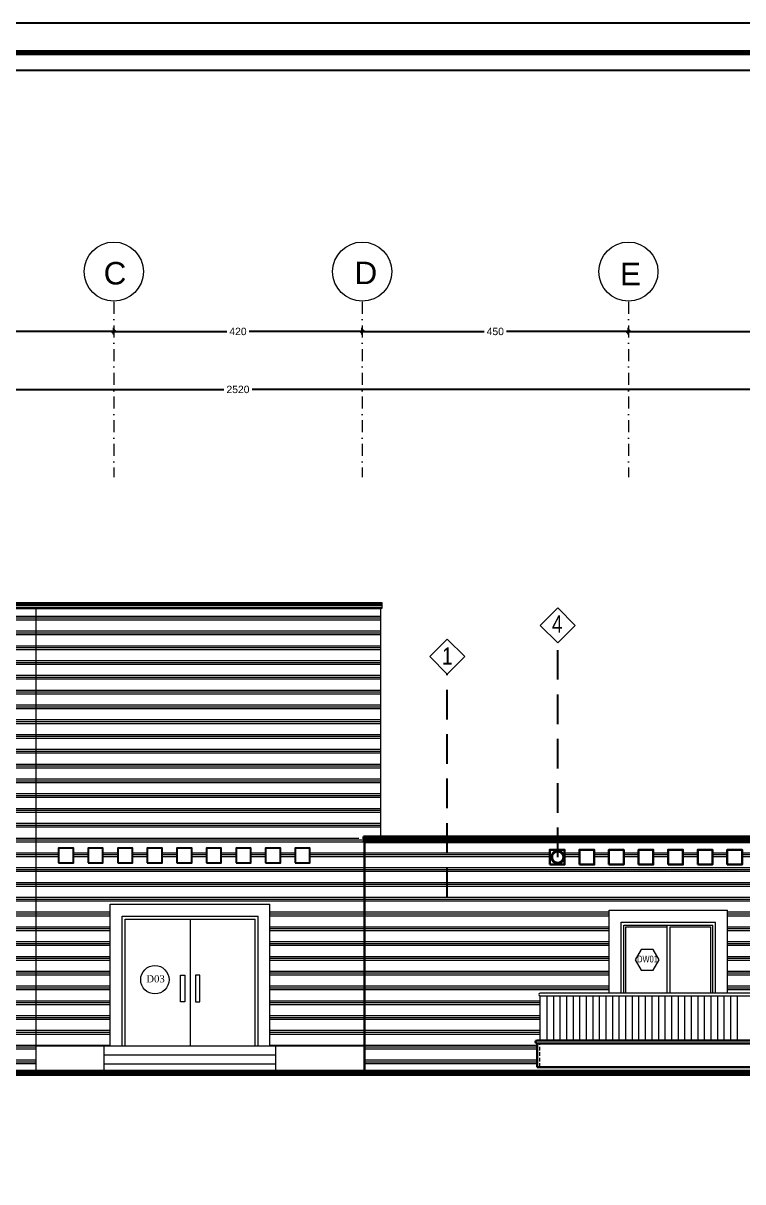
# Model space of a CAD drawing. Header units: inches. Extents: x -580639 to 179052, y 0 to 152898.
# Drawn here: x -116523 to -104356, y 132207 to 151788 of the extents above; entities that cross this region are included whole.
import ezdxf
from ezdxf.enums import TextEntityAlignment as Align

# ---------------------------------------------------------------- set-up
doc = ezdxf.new("R2010")
doc.units = ezdxf.units.IN
doc.header["$LTSCALE"] = 500
doc.header["$MEASUREMENT"] = 0
for name, pattern in [('ACAD_ISO04W100', [30, 24, -3, 0, -3]), ('DASHDOTX2', [2, 1, -0.5, 0, -0.5]), ('DASHEDX2', [1.5, 1, -0.5]), ('HIDDEN2', [0.1875, 0.125, -0.0625])]:
    doc.linetypes.add(name, pattern=pattern)
for name, color, linetype, lineweight in [('0.09', 143, 'Continuous', 9), ('0.13', 81, 'Continuous', 13), ('0.18', 80, 'Continuous', 18), ('0.3', 10, 'Continuous', 30), ('1ATEXT', 3, 'Continuous', 20), ('A-0.15', 50, 'Continuous', 15), ('A-0.2', 61, 'Continuous', 20), ('A-0.25', 42, 'Continuous', 25), ('A-flor-sthn', 251, 'HIDDEN2', 9), ('A-wall', 52, 'Continuous', 35), ('DIM', 8, 'Continuous', 18), ('ground floor', 8, 'Continuous', 20), ('H-text atribute', 130, 'Continuous', 20), ('Room reference', 50, 'Continuous', 13)]:
    doc.layers.add(name, color=color, linetype=linetype, lineweight=lineweight)
doc.styles.add('1- 100', font='times.ttf', dxfattribs={"width": 0.9, "height": 0.25})
doc.styles.add('100', font='arial.ttf', dxfattribs={"height": 200})
doc.styles.add('50', font='arial.ttf', dxfattribs={"height": 125})
doc.styles.add('ROMANS 2', font='times.ttf')
doc.styles.get("Standard").update_dxf_attribs({"font": 'arial.ttf'})
doc.dimstyles.new('1-100', dxfattribs={"dimtxt": 0.3, "dimasz": 0.055, "dimexe": 0.15, "dimexo": 0.1, "dimgap": 0.065, "dimtad": 1, "dimdec": 0, "dimlfac": 100, "dimdsep": 46, "dimtxsty": '1- 100', "dimblk": 'DOT', "dimcen": 0.09, "dimclrd": 1, "dimclre": 1, "dimadec": 0, "dimazin": 2, "dimtfac": 1, "dimtdec": 0, "dimtofl": 0, "dimtmove": 2, "dimatfit": 3, "dimldrblk": 'DOT', "dimfxl": 0.15, "dimfxlon": 1, "dimtolj": 1, "dimtzin": 0, "dimarcsym": 0})
doc.dimstyles.new('DIM', dxfattribs={"dimscale": 50, "dimtxt": 125, "dimasz": 1, "dimexe": 1.2, "dimexo": 1, "dimgap": 1, "dimtad": 0, "dimtoh": 1, "dimdec": 0, "dimlfac": 0.1, "dimrnd": 1, "dimdsep": 46, "dimtxsty": '50', "dimblk": 'OBLIQUE', "dimcen": 0.09, "dimclrt": 8, "dimadec": 0, "dimazin": 0, "dimtfac": 1, "dimtdec": 0, "dimtix": 1, "dimtofl": 0, "dimtmove": 2, "dimatfit": 2, "dimfxl": 1, "dimfxlon": 1, "dimtzin": 0, "dimarcsym": 0})

# ---------------------------------------------------------------- blocks, each defined once
blk = doc.blocks.new('_Dot')
at = {"color": 0, "linetype": 'ByBlock', "lineweight": -2}
blk.add_line((-0.5, 0), (-1, 0), dxfattribs=at)
at = {"color": 0, "linetype": 'ByBlock', "const_width": 0.5}
blk.add_lwpolyline([(-0.25, 0, 1), (0.25, 0, 1)], format="xyb", close=True, dxfattribs=at)
blk = doc.blocks.new('WIND')
at = {"layer": 'Room reference', "ltscale": 1000}
blk.add_lwpolyline([(0.403, -0.002), (0.297, 0.181), (0.086, 0.181), (-0.02, -0.002), (0.086, -0.185), (0.297, -0.185)], close=True, dxfattribs=at)
blk.add_attdef('001', text='', height=0.12, dxfattribs=at).set_placement((0.198, 0.011), align=Align.MIDDLE_CENTER)
blk = doc.blocks.new('DOOR SYME')
at = {"layer": 'Room reference'}
blk.add_circle((0, 0), 240, dxfattribs=at)
at = {"layer": 'Room reference', "style": 'ROMANS 2'}
blk.add_attdef('D01', (-145, -44), '', height=120, rotation=360, dxfattribs=at)
blk = doc.blocks.new('_Oblique')
at = {"color": 0, "linetype": 'ByBlock', "lineweight": -2}
blk.add_line((-0.5, -0.5), (0.5, 0.5), dxfattribs=at)
blk = doc.blocks.new('*D1609')
at = {"layer": 'Defpoints', "color": 0, "transparency": 16777216}
for p in [(-120991, 146578), (-114991, 146578), (-114991, 146226)]:
    blk.add_point(p, dxfattribs=at)
at = {"layer": 'ground floor', "color": 0, "lineweight": -2, "transparency": 16777216}
for p, q in [((-120991, 146578), (-120991, 146638)), ((-120991, 146578), (-118179, 146578)), ((-114991, 146578), (-117803, 146578)), ((-114991, 146528), (-114991, 146638))]:
    blk.add_line(p, q, dxfattribs=at)
at = {"layer": 'ground floor', "color": 0, "lineweight": -2, "transparency": 16777216, "xscale": 50, "yscale": 50, "zscale": 50, "rotation": 180}
blk.add_blockref('_Oblique', (-120991, 146578), dxfattribs=at)
at = {"layer": 'ground floor', "color": 0, "lineweight": -2, "transparency": 16777216, "xscale": 50, "yscale": 50, "zscale": 50}
blk.add_blockref('_Oblique', (-114991, 146578), dxfattribs=at)
at = {"layer": 'ground floor', "color": 8, "transparency": 16777216, "insert": (-117991, 146578), "char_height": 125, "attachment_point": 5, "style": '50'}
blk.add_mtext('600', dxfattribs=at)
blk = doc.blocks.new('*D1610')
at = {"layer": 'Defpoints', "color": 0, "transparency": 16777216}
for p in [(-114991, 146578), (-110791, 146578), (-110791, 146250)]:
    blk.add_point(p, dxfattribs=at)
at = {"layer": 'ground floor', "color": 0, "lineweight": -2, "transparency": 16777216}
for p, q in [((-114991, 146578), (-114991, 146638)), ((-114991, 146578), (-113081, 146578)), ((-110791, 146578), (-112701, 146578)), ((-110791, 146528), (-110791, 146638))]:
    blk.add_line(p, q, dxfattribs=at)
at = {"layer": 'ground floor', "color": 0, "lineweight": -2, "transparency": 16777216, "xscale": 50, "yscale": 50, "zscale": 50, "rotation": 180}
blk.add_blockref('_Oblique', (-114991, 146578), dxfattribs=at)
at = {"layer": 'ground floor', "color": 0, "lineweight": -2, "transparency": 16777216, "xscale": 50, "yscale": 50, "zscale": 50}
blk.add_blockref('_Oblique', (-110791, 146578), dxfattribs=at)
at = {"layer": 'ground floor', "color": 8, "transparency": 16777216, "insert": (-112891, 146578), "char_height": 125, "attachment_point": 5, "style": '50'}
blk.add_mtext('420', dxfattribs=at)
blk = doc.blocks.new('*D1611')
at = {"layer": 'Defpoints', "color": 0, "transparency": 16777216}
for p in [(-110791, 146578), (-106291, 146578), (-106291, 146269)]:
    blk.add_point(p, dxfattribs=at)
at = {"layer": 'ground floor', "color": 0, "lineweight": -2, "transparency": 16777216}
for p, q in [((-110791, 146578), (-110791, 146638)), ((-110791, 146578), (-108731, 146578)), ((-106291, 146578), (-108351, 146578)), ((-106291, 146528), (-106291, 146638))]:
    blk.add_line(p, q, dxfattribs=at)
at = {"layer": 'ground floor', "color": 0, "lineweight": -2, "transparency": 16777216, "xscale": 50, "yscale": 50, "zscale": 50, "rotation": 180}
blk.add_blockref('_Oblique', (-110791, 146578), dxfattribs=at)
at = {"layer": 'ground floor', "color": 0, "lineweight": -2, "transparency": 16777216, "xscale": 50, "yscale": 50, "zscale": 50}
blk.add_blockref('_Oblique', (-106291, 146578), dxfattribs=at)
at = {"layer": 'ground floor', "color": 8, "transparency": 16777216, "insert": (-108541, 146578), "char_height": 125, "attachment_point": 5, "style": '50'}
blk.add_mtext('450', dxfattribs=at)
blk = doc.blocks.new('*D1612')
at = {"layer": 'Defpoints', "color": 0, "transparency": 16777216}
for p in [(-106291, 146578), (-100291, 146578), (-100291, 146292)]:
    blk.add_point(p, dxfattribs=at)
at = {"layer": 'ground floor', "color": 0, "lineweight": -2, "transparency": 16777216}
for p, q in [((-106291, 146578), (-106291, 146638)), ((-106291, 146578), (-103479, 146578)), ((-100291, 146578), (-103103, 146578)), ((-100291, 146528), (-100291, 146638))]:
    blk.add_line(p, q, dxfattribs=at)
at = {"layer": 'ground floor', "color": 0, "lineweight": -2, "transparency": 16777216, "xscale": 50, "yscale": 50, "zscale": 50, "rotation": 180}
blk.add_blockref('_Oblique', (-106291, 146578), dxfattribs=at)
at = {"layer": 'ground floor', "color": 0, "lineweight": -2, "transparency": 16777216, "xscale": 50, "yscale": 50, "zscale": 50}
blk.add_blockref('_Oblique', (-100291, 146578), dxfattribs=at)
at = {"layer": 'ground floor', "color": 8, "transparency": 16777216, "insert": (-103291, 146578), "char_height": 125, "attachment_point": 5, "style": '50'}
blk.add_mtext('600', dxfattribs=at)
blk = doc.blocks.new('*D1613')
at = {"layer": 'Defpoints', "color": 0, "transparency": 16777216}
for p in [(-125491, 145592), (-100291, 145598), (-100291, 145598)]:
    blk.add_point(p, dxfattribs=at)
at = {"layer": 'ground floor', "color": 0, "lineweight": -2, "transparency": 16777216}
for p, q in [((-125491, 145598), (-125491, 145658)), ((-125491, 145598), (-113128, 145598)), ((-100291, 145598), (-112653, 145598)), ((-100291, 145598), (-100291, 145658))]:
    blk.add_line(p, q, dxfattribs=at)
at = {"layer": 'ground floor', "color": 0, "lineweight": -2, "transparency": 16777216, "xscale": 50, "yscale": 50, "zscale": 50, "rotation": 180}
blk.add_blockref('_Oblique', (-125491, 145598), dxfattribs=at)
at = {"layer": 'ground floor', "color": 0, "lineweight": -2, "transparency": 16777216, "xscale": 50, "yscale": 50, "zscale": 50}
blk.add_blockref('_Oblique', (-100291, 145598), dxfattribs=at)
at = {"layer": 'ground floor', "color": 8, "transparency": 16777216, "insert": (-112891, 145598), "char_height": 125, "attachment_point": 5, "style": '50'}
blk.add_mtext('2520', dxfattribs=at)

msp = doc.modelspace()

# ---------------------------------------------------------------- hatches: boundary and pattern name
at = {"layer": 'DIM', "transparency": 33554503}
h = msp.add_hatch(dxfattribs=at)
h.set_pattern_fill('PLAST', color=256, scale=1000)
h.set_pattern_definition([(0, (-59291.8, 119955.18), (0, 250), []), (0, (-59291.8, 119986.43), (0, 250), []), (0, (-59291.8, 120017.68), (0, 250), [])])
h.paths.add_polyline_path([(-57112.94, 124359.117), (-70449.952, 124359.117), (-70449.952, 116735.15), (-57112.94, 116735.15)])
h.paths.add_polyline_path([(-60701.9, 118838.747), (-67673.637, 118838.747), (-67673.637, 122240.936), (-60701.9, 122240.936)], flags=16)
h.paths.add_polyline_path([(-51894.46, 120635.15), (-57112.94, 120635.15), (-57112.94, 116735.15), (-51894.46, 116735.15)])
h.paths.add_polyline_path([(-65899.08, 137627.645), (-76449.08, 137627.645), (-76449.08, 133727.645), (-65899.08, 133727.645)])
h.paths.add_polyline_path([(-70036.43, 136744.81), (-67636.43, 136744.81), (-67636.43, 134944.81), (-70036.43, 134944.81)], flags=16)
h.paths.add_polyline_path([(-69836.43, 136544.81), (-67836.43, 136544.81), (-67836.43, 135144.81), (-69836.43, 135144.81)], flags=0)
h.paths.add_polyline_path([(-69786.43, 136494.81), (-67886.43, 136494.81), (-67886.43, 135194.81), (-69786.43, 135194.81)], flags=0)
h.paths.add_polyline_path([(-69756.43, 136464.81), (-68861.43, 136464.81), (-68861.43, 135224.81), (-69756.43, 135224.81)], flags=0)
h.paths.add_polyline_path([(-68811.43, 136464.81), (-67916.43, 136464.81), (-67916.43, 135224.81), (-68811.43, 135224.81)], flags=0)
h.paths.add_polyline_path([(-51299.16, 141577.645), (-66171.092, 141577.645), (-66171.092, 137725.599), (-65879.08, 137725.599), (-65879.08, 137627.645), (-65899.08, 133727.645), (-65099.08, 133727.645), (-51299.16, 133727.645)])
h.paths.add_polyline_path([(-65278.274, 136572.84), (-65278.274, 139366.148), (-63678.274, 139366.148), (-63678.274, 136572.84)], flags=16)
h.paths.add_polyline_path([(-63878.274, 136772.84), (-65078.274, 136772.84), (-65078.274, 139166.148), (-63878.274, 139166.148)], flags=0)
h.paths.add_polyline_path([(-63928.274, 136822.84), (-65028.274, 136822.84), (-65028.274, 139116.148), (-63928.274, 139116.148)], flags=0)
h.paths.add_polyline_path([(-60974.557, 136304.282), (-59174.557, 136304.282), (-59174.557, 134504.282), (-60974.557, 134504.282)], flags=16)
h.paths.add_polyline_path([(-60774.557, 136104.282), (-60149.557, 136104.282), (-60149.557, 134704.282), (-60774.557, 134704.282)], flags=0)
h.paths.add_polyline_path([(-64371.863, 137789.539), (-64583.063, 137789.539), (-64688.663, 137972.443), (-64583.063, 138155.348), (-64371.863, 138155.348), (-64266.263, 137972.443)], flags=0)
h.paths.add_polyline_path([(-60643.436, 135429.591), (-60537.836, 135612.495), (-60326.636, 135612.495), (-60221.036, 135429.591), (-60326.636, 135246.686), (-60537.836, 135246.686)], flags=0)
h.paths.add_polyline_path([(-59999.557, 136104.282), (-59374.557, 136104.282), (-59374.557, 134704.282), (-59999.557, 134704.282)], flags=0)
h.paths.add_polyline_path([(-59999.557, 136054.282), (-59424.557, 136054.282), (-59424.557, 134754.282), (-59999.557, 134754.282)], flags=0)
h.paths.add_polyline_path([(-60974.557, 137904.282), (-60974.557, 139704.282), (-59174.557, 139704.282), (-59174.557, 137904.282)], flags=16)
h.paths.add_polyline_path([(-60774.557, 138104.282), (-60774.557, 139504.282), (-60149.557, 139504.282), (-60149.557, 138104.282)], flags=0)
h.paths.add_polyline_path([(-59999.557, 138104.282), (-59999.557, 139504.282), (-59374.557, 139504.282), (-59374.557, 138104.282)], flags=0)
h.paths.add_polyline_path([(-59999.557, 139454.282), (-59424.557, 139454.282), (-59424.557, 138154.282), (-59999.557, 138154.282)], flags=0)
h.paths.add_polyline_path([(-60537.836, 138646.686), (-60643.436, 138829.591), (-60537.836, 139012.495), (-60326.636, 139012.495), (-60221.036, 138829.591), (-60326.636, 138646.686)], flags=0)
h.paths.add_polyline_path([(-59695.65, 139272.067, -1), (-59695.65, 139319.32, -1)], flags=0)
h.paths.add_polyline_path([(-59506.873, 140569.606, -1), (-59506.873, 140616.859, -1)], flags=16)
h.paths.add_polyline_path([(-55739.36, 134835.748), (-55711.137, 134835.748), (-55711.137, 135585.748), (-55740.488, 135585.748, -1), (-55740.488, 135635.748), (-55066.804, 135635.748), (-55066.804, 137035.748), (-53066.874, 137035.748), (-53066.874, 135635.748), (-52495.875, 135635.748, -0.414213562), (-52470.875, 135610.748), (-52470.203, 134835.748), (-52445.875, 134835.748, -1), (-52445.875, 134785.748), (-52445.875, 134385.748), (-55739.36, 134385.748), (-55739.36, 134785.748, -1)], flags=16)
h.paths.add_polyline_path([(-55738.631, 137835.748), (-55738.631, 138235.748, -1), (-55738.631, 138285.748), (-55710.409, 138285.748), (-55710.409, 139035.748), (-55739.759, 139035.748, -1), (-55739.759, 139085.748), (-55066.226, 139085.748), (-55066.226, 140235.748), (-53066.146, 140235.748), (-53066.146, 139085.748), (-52495.147, 139085.748, -0.414213562), (-52470.147, 139060.748), (-52469.475, 138285.748), (-52445.147, 138285.748, -1), (-52445.147, 138235.748), (-52445.147, 137835.748)], flags=16)
h.paths.add_polyline_path([(-55487.033, 138638.912, -1), (-55487.033, 138686.165, -1)], flags=0)
h.paths.add_polyline_path([(-115325.76, 119564.151), (-120677.28, 119564.151), (-120677.28, 119436.072), (-120427.28, 119436.072), (-120427.28, 119186.072), (-120677.28, 119186.072), (-120677.28, 119436.072), (-120677.28, 119564.151), (-123310.84, 119564.151), (-125845.76, 119564.151), (-125845.76, 115664.151), (-115325.76, 115664.151)])
h.paths.add_polyline_path([(-118010.344, 118402.918), (-116210.344, 118402.918), (-116210.344, 116602.918), (-118010.344, 116602.918)], flags=16)
h.paths.add_polyline_path([(-119927.28, 119186.072), (-120177.28, 119186.072), (-120177.28, 119436.072), (-119927.28, 119436.072)], flags=16)
h.paths.add_polyline_path([(-119677.28, 119186.072), (-119677.28, 119436.072), (-119427.28, 119436.072), (-119427.28, 119186.072)], flags=16)
h.paths.add_polyline_path([(-119177.28, 119186.072), (-119177.28, 119436.072), (-118927.28, 119436.072), (-118927.28, 119186.072)], flags=16)
h.paths.add_polyline_path([(-117810.344, 118202.918), (-117185.344, 118202.918), (-117185.344, 116802.918), (-117810.344, 116802.918)], flags=0)
h.paths.add_polyline_path([(-117457.844, 118170.172, -1), (-117457.844, 118122.918, -1)], flags=0)
h.paths.add_polyline_path([(-120927.28, 119186.072), (-121177.28, 119186.072), (-121177.28, 119436.072), (-120927.28, 119436.072)], flags=16)
h.paths.add_polyline_path([(-117679.224, 117528.228), (-117573.624, 117711.132), (-117362.424, 117711.132), (-117256.824, 117528.228), (-117362.424, 117345.323), (-117573.624, 117345.323)], flags=0)
h.paths.add_polyline_path([(-122049.293, 116602.918), (-123849.293, 116602.918), (-123849.293, 118402.918), (-122049.293, 118402.918)], flags=16)
h.paths.add_polyline_path([(-118677.28, 119186.072), (-118677.28, 119436.072), (-118427.28, 119436.072), (-118427.28, 119186.072)], flags=16)
h.paths.add_polyline_path([(-118560.584, 119287.317, -1), (-118560.584, 119334.57, -1)], flags=0)
h.paths.add_polyline_path([(-122249.293, 116802.918), (-122874.293, 116802.918), (-122874.293, 118202.918), (-122249.293, 118202.918)], flags=0)
h.paths.add_polyline_path([(-121427.28, 119186.072), (-121677.28, 119186.072), (-121677.28, 119436.072), (-121427.28, 119436.072)], flags=16)
h.paths.add_polyline_path([(-122299.293, 116852.918), (-122874.293, 116852.918), (-122874.293, 118152.918), (-122299.293, 118152.918)], flags=0)
h.paths.add_polyline_path([(-122329.293, 116882.918), (-122874.293, 116882.918), (-122874.293, 118122.918), (-122329.293, 118122.918)], flags=0)
h.paths.add_polyline_path([(-121927.28, 119186.072), (-122177.28, 119186.072), (-122177.28, 119436.072), (-121927.28, 119436.072)], flags=16)
h.paths.add_polyline_path([(-117035.344, 118202.918), (-116410.344, 118202.918), (-116410.344, 116802.918), (-117035.344, 116802.918)], flags=0)
h.paths.add_polyline_path([(-117035.344, 118152.918), (-116460.344, 118152.918), (-116460.344, 116852.918), (-117035.344, 116852.918)], flags=0)
h.paths.add_polyline_path([(-117035.344, 118122.918), (-116490.344, 118122.918), (-116490.344, 116882.918), (-117035.344, 116882.918)], flags=0)
h.paths.add_polyline_path([(-123024.293, 116802.918), (-123649.293, 116802.918), (-123649.293, 118202.918), (-123024.293, 118202.918)], flags=0)
h.paths.add_polyline_path([(-122427.28, 119186.072), (-122677.28, 119186.072), (-122677.28, 119436.072), (-122427.28, 119436.072)], flags=16)
h.paths.add_polyline_path([(-123095.773, 117528.228), (-123201.373, 117345.323), (-123412.573, 117345.323), (-123518.173, 117528.228), (-123412.573, 117711.132), (-123201.373, 117711.132)], flags=0)
h.paths.add_polyline_path([(-122927.28, 119186.072), (-123177.28, 119186.072), (-123177.28, 119436.072), (-122927.28, 119436.072)], flags=16)
h.paths.add_polyline_path([(-116302.561, 141897.595), (-125350.699, 141897.595), (-125350.699, 134047.595), (-116302.561, 134047.595)])
h.paths.add_polyline_path([(-122414.544, 138385.932), (-124214.544, 138385.932), (-124214.544, 140185.932), (-122414.544, 140185.932)], flags=16)
h.paths.add_polyline_path([(-122614.544, 138585.932), (-123239.544, 138585.932), (-123239.544, 139985.932), (-122614.544, 139985.932)], flags=0)
h.paths.add_polyline_path([(-123089.837, 139909.922), (-122694.544, 139905.932), (-123089.837, 139909.922, -1), (-123089.837, 139957.175, -1)], flags=0)
h.paths.add_polyline_path([(-122745.664, 139311.241), (-122851.264, 139128.337), (-123062.464, 139128.337), (-123168.064, 139311.241), (-123062.464, 139494.146), (-122851.264, 139494.146)], flags=0)
h.paths.add_polyline_path([(-119675.769, 140197.595), (-117875.78, 140197.595), (-117875.78, 138397.595), (-119675.769, 138397.595)], flags=16)
h.paths.add_polyline_path([(-123389.544, 138585.932), (-124014.544, 138585.932), (-124014.544, 139985.932), (-123389.544, 139985.932)], flags=0)
h.paths.add_polyline_path([(-123389.544, 138635.932), (-123964.544, 138635.932), (-123964.544, 139935.932), (-123389.544, 139935.932)], flags=0)
h.paths.add_polyline_path([(-123389.544, 138665.932), (-123934.544, 138665.932), (-123934.544, 139905.932), (-123389.544, 139905.932)], flags=0)
h.paths.add_polyline_path([(-119475.769, 139997.595), (-118850.774, 139997.595), (-118850.774, 138597.595), (-119475.769, 138597.595)], flags=0)
h.paths.add_polyline_path([(-119342.317, 139295.472), (-119236.717, 139478.377), (-119025.517, 139478.377), (-118919.917, 139295.472), (-119025.517, 139112.568), (-119236.717, 139112.568)], flags=0)
h.paths.add_polyline_path([(-122414.544, 135050.169), (-124214.544, 135050.169), (-124214.544, 136850.169), (-122414.544, 136850.169)], flags=16)
h.paths.add_polyline_path([(-118700.774, 139997.595), (-118075.78, 139997.595), (-118075.78, 138597.595), (-118700.774, 138597.595)], flags=0)
h.paths.add_polyline_path([(-122614.544, 136650.169), (-122614.544, 135250.169), (-123239.544, 135250.169), (-123239.544, 136650.169)], flags=0)
h.paths.add_polyline_path([(-119675.769, 136797.595), (-117875.78, 136797.595), (-117875.78, 134997.595), (-119675.769, 134997.595)], flags=16)
h.paths.add_polyline_path([(-123389.544, 136650.169), (-123389.544, 135250.169), (-124014.544, 135250.169), (-124014.544, 136650.169)], flags=0)
h.paths.add_polyline_path([(-123389.544, 135300.169), (-123964.544, 135300.169), (-123964.544, 136600.169), (-123389.544, 136600.169)], flags=0)
h.paths.add_polyline_path([(-123389.544, 135330.169), (-123934.544, 135330.169), (-123934.544, 136570.169), (-123389.544, 136570.169)], flags=0)
h.paths.add_polyline_path([(-119475.769, 136597.595), (-118850.774, 136597.595), (-118850.774, 135197.595), (-119475.769, 135197.595)], flags=0)
h.paths.add_polyline_path([(-122851.264, 136158.383), (-122745.664, 135975.479), (-122851.264, 135792.574), (-123062.464, 135792.574), (-123168.064, 135975.479), (-123062.464, 136158.383)], flags=0)
h.paths.add_polyline_path([(-123634.635, 136465.208, -1), (-123634.635, 136417.954, -1)], flags=0)
h.paths.add_polyline_path([(-118700.774, 136597.595), (-118075.78, 136597.595), (-118075.78, 135197.595), (-118700.774, 135197.595)], flags=0)
h.paths.add_polyline_path([(-119236.717, 136078.377), (-119025.517, 136078.377), (-118919.917, 135895.472), (-119025.517, 135712.568), (-119236.717, 135712.568), (-119342.317, 135895.472)], flags=0)
h.paths.add_polyline_path([(-117142.986, 140936.809, -1), (-117142.986, 140889.556, -1)], flags=16)
h.paths.add_polyline_path([(-110478.768, 141897.595), (-116302.561, 141897.595), (-116302.561, 134497.595), (-115050.78, 134497.595), (-115050.78, 136897.595), (-112350.78, 136897.595), (-112350.78, 134497.595), (-110750.78, 134497.595), (-110750.78, 137947.595), (-110770.78, 137947.595), (-110770.78, 137967.595), (-110790.78, 137967.595, 0.4307696), (-110850.315, 138004.578), (-110850.315, 138025.549), (-110870.315, 138025.549), (-110870.315, 138045.549), (-110750.78, 138045.549), (-110478.768, 138045.549)])
h.paths.add_polyline_path([(-114173.755, 137847.595), (-114173.755, 137597.595), (-114423.755, 137597.595), (-114423.755, 137847.595)], flags=16)
h.paths.add_polyline_path([(-113923.755, 137847.595), (-113673.755, 137847.595), (-113673.755, 137597.595), (-113923.755, 137597.595)], flags=16)
h.paths.add_polyline_path([(-114673.755, 137847.595), (-114673.755, 137597.595), (-114923.755, 137597.595), (-114923.755, 137847.595)], flags=16)
h.paths.add_polyline_path([(-113423.755, 137847.595), (-113173.755, 137847.595), (-113173.755, 137597.595), (-113423.755, 137597.595)], flags=16)
h.paths.add_polyline_path([(-115173.755, 137847.595), (-115173.755, 137597.595), (-115423.755, 137597.595), (-115423.755, 137847.595)], flags=16)
h.paths.add_polyline_path([(-112923.755, 137847.595), (-112673.755, 137847.595), (-112673.755, 137597.595), (-112923.755, 137597.595)], flags=16)
h.paths.add_polyline_path([(-115673.755, 137847.595), (-115673.755, 137597.595), (-115923.755, 137597.595), (-115923.755, 137847.595)], flags=16)
h.paths.add_polyline_path([(-112423.755, 137847.595), (-112173.755, 137847.595), (-112173.755, 137597.595), (-112423.755, 137597.595)], flags=16)
h.paths.add_polyline_path([(-111923.755, 137847.595), (-111673.755, 137847.595), (-111673.755, 137597.595), (-111923.755, 137597.595)], flags=16)
h.paths.add_polyline_path([(-100200.78, 137947.595), (-110750.78, 137947.595), (-110750.78, 134047.595), (-100200.78, 134047.595)])
h.paths.add_polyline_path([(-107780.699, 135397.595), (-106615.78, 135397.595), (-106615.78, 136797.595), (-104615.78, 136797.595), (-104615.78, 135397.595), (-102790.699, 135397.595, -1), (-102790.699, 135347.595), (-102790.699, 134597.595), (-102735.699, 134597.595, -1), (-102735.699, 134547.595), (-102735.699, 134147.595), (-107835.699, 134147.595), (-107835.699, 134547.595, -1), (-107835.699, 134597.595), (-107780.699, 134597.595), (-107780.699, 135347.595, -1)], flags=16)
h.paths.add_polyline_path([(-103762.543, 135347.595, 0.412530882), (-103786.17, 135371.086, 0.445994256), (-103812.326, 135347.595)], flags=0)
h.paths.add_polyline_path([(-107619.26, 137569.516), (-107619.26, 137819.516), (-107369.26, 137819.516), (-107369.26, 137569.516)], flags=16)
h.paths.add_polyline_path([(-107485.955, 137670.761, -1), (-107485.955, 137718.014, -1)], flags=0)
h.paths.add_polyline_path([(-107119.26, 137569.516), (-107119.26, 137819.516), (-106869.26, 137819.516), (-106869.26, 137569.516)], flags=16)
h.paths.add_polyline_path([(-106619.26, 137569.516), (-106619.26, 137819.516), (-106369.26, 137819.516), (-106369.26, 137569.516)], flags=16)
h.paths.add_polyline_path([(-106119.26, 137569.516), (-106119.26, 137819.516), (-105869.26, 137819.516), (-105869.26, 137569.516)], flags=16)
h.paths.add_polyline_path([(-105619.26, 137569.516), (-105619.26, 137819.516), (-105369.26, 137819.516), (-105369.26, 137569.516)], flags=16)
h.paths.add_polyline_path([(-105119.26, 137569.516), (-105119.26, 137819.516), (-104869.26, 137819.516), (-104869.26, 137569.516)], flags=16)
h.paths.add_polyline_path([(-104619.26, 137569.516), (-104619.26, 137819.516), (-104369.26, 137819.516), (-104369.26, 137569.516)], flags=16)
h.paths.add_polyline_path([(-104119.26, 137569.516), (-104119.26, 137819.516), (-103869.26, 137819.516), (-103869.26, 137569.516)], flags=16)
h.paths.add_polyline_path([(-103619.26, 137569.516), (-103619.26, 137819.516), (-103369.26, 137819.516), (-103369.26, 137569.516)], flags=16)
h.paths.add_polyline_path([(-103310.654, 134384.478, -1), (-103310.654, 134337.225, -1)], flags=0)
h.paths.add_polyline_path([(-103119.26, 137569.516), (-103119.26, 137819.516), (-102869.26, 137819.516), (-102869.26, 137569.516)], flags=16)
h.paths.add_polyline_path([(-119327.526, 139215.801), (-118921.523, 139215.801), (-118921.523, 139399.73), (-119327.526, 139399.73)], flags=8)
h.paths.add_polyline_path([(-119327.526, 135815.801), (-118921.523, 135815.801), (-118921.523, 135999.73), (-119327.526, 135999.73)], flags=8)
h.paths.add_polyline_path([(-123160.892, 139231.571), (-122754.889, 139231.571), (-122754.889, 139415.5), (-123160.892, 139415.5)], flags=8)
h.paths.add_polyline_path([(-123160.892, 135895.808), (-122754.889, 135895.808), (-122754.889, 136079.737), (-123160.892, 136079.737)], flags=8)
h.paths.add_polyline_path([(-106441.443, 135883.572), (-106164.916, 135883.572), (-106164.916, 136060.026), (-106441.443, 136060.026)], flags=8)
h.paths.add_polyline_path([(-117664.433, 117448.557), (-117258.43, 117448.557), (-117258.43, 117632.486), (-117664.433, 117632.486)], flags=8)
h.paths.add_polyline_path([(-123503.382, 117448.557), (-123097.379, 117448.557), (-123097.379, 117632.486), (-123503.382, 117632.486)], flags=8)
h.paths.add_polyline_path([(-110719.368, 117302.411), (-115275.76, 117302.411), (-115275.76, 115664.151), (-107340.268, 115664.151), (-107340.268, 123288.118), (-120677.28, 123288.118), (-120677.28, 119662.105), (-116337.003, 119662.105), (-116337.003, 122003.758), (-110719.368, 122003.758)])
edge = h.paths.add_edge_path(flags=17)
edge.add_line((-115255.611, 119564.151), (-115196.225, 119564.151))
edge.add_line((-115196.225, 119564.151), (-115176.225, 119622.105))
edge.add_line((-115176.225, 119622.105), (-115216.225, 119622.105))
edge.add_arc((-115208.512, 119574.502), 48.223, 99.203589, 192.3952972)

# ---------------------------------------------------------------- linework, layer by layer
msp.add_lwpolyline([(-140637.189, 113030.352), (-85636.972, 113030.352), (-85636.972, 151788.469), (-140637.189, 151788.469)], close=True)
at = {"layer": '0.09'}
for p, q in [((-114800.78, 134497.595), (-114800.78, 136647.595)), ((-114800.78, 136647.595), (-112600.78, 136647.595)), ((-113700.78, 136647.595), (-113700.78, 134497.595)), ((-112600.78, 134497.595), (-112600.78, 136647.595))]:
    msp.add_line(p, q, dxfattribs=at)
for points in [[(-113789.898, 135250.684), (-113864.898, 135250.684), (-113864.898, 135700.684), (-113789.898, 135700.684)], [(-113611.661, 135250.684), (-113536.661, 135250.684), (-113536.661, 135700.684), (-113611.661, 135700.684)]]:
    msp.add_lwpolyline(points, close=True, dxfattribs=at)
at = {"layer": '0.13'}
for p, q in [((-115050.78, 134497.595), (-115050.78, 136897.595)), ((-115050.78, 136897.595), (-112350.78, 136897.595)), ((-112350.78, 134497.595), (-112350.78, 136897.595)), ((-114850.78, 134497.595), (-114850.78, 136697.595)), ((-114850.78, 134497.595), (-114850.78, 136697.595)), ((-114850.78, 136697.595), (-112550.78, 136697.595)), ((-112550.78, 134497.595), (-112550.78, 136697.595)), ((-102790.699, 135397.595), (-107780.699, 135397.595)), ((-107780.699, 134597.595), (-107780.699, 135347.595)), ((-102790.699, 135347.595), (-107780.699, 135347.595)), ((-107669.81, 135347.595), (-107669.81, 134597.595)), ((-107558.921, 135347.595), (-107558.921, 134597.595)), ((-107448.033, 135347.595), (-107448.033, 134597.595)), ((-107337.144, 135347.595), (-107337.144, 134597.595)), ((-107226.255, 135347.595), (-107226.255, 134597.595)), ((-107115.366, 135347.595), (-107115.366, 134597.595)), ((-107004.477, 135347.595), (-107004.477, 134597.595)), ((-106893.588, 135347.595), (-106893.588, 134597.595)), ((-106782.699, 135347.595), (-106782.699, 134597.595)), ((-106671.81, 135347.595), (-106671.81, 134597.595)), ((-106560.921, 135347.595), (-106560.921, 134597.595)), ((-106450.033, 135347.595), (-106450.033, 134597.595)), ((-106450.033, 135347.595), (-106450.033, 134597.595)), ((-106339.144, 135347.595), (-106339.144, 134597.595)), ((-106228.255, 135347.595), (-106228.255, 134597.595)), ((-106117.366, 135347.595), (-106117.366, 134597.595)), ((-106006.477, 135347.595), (-106006.477, 134597.595)), ((-105895.588, 135347.595), (-105895.588, 134597.595)), ((-105784.699, 135347.595), (-105784.699, 134597.595)), ((-105673.81, 135347.595), (-105673.81, 134597.595)), ((-105562.921, 135347.595), (-105562.921, 134597.595)), ((-105452.033, 135347.595), (-105452.033, 134597.595)), ((-105341.144, 135347.595), (-105341.144, 134597.595)), ((-105230.255, 135347.595), (-105230.255, 134597.595)), ((-105230.255, 135347.595), (-105230.255, 134597.595)), ((-105119.366, 135347.595), (-105119.366, 134597.595)), ((-105008.477, 135347.595), (-105008.477, 134597.595)), ((-104897.588, 135347.595), (-104897.588, 134597.595)), ((-104786.699, 135347.595), (-104786.699, 134597.595)), ((-104675.81, 135347.595), (-104675.81, 134597.595)), ((-104564.921, 135347.595), (-104564.921, 134597.595)), ((-104454.033, 135347.595), (-104454.033, 134597.595))]:
    msp.add_line(p, q, dxfattribs=at)
msp.add_arc((-107780.699, 135372.595), 25, 90, 270, dxfattribs=at)
at = {"layer": '0.18'}
for p, q in [((-106365.78, 135397.595), (-106365.78, 136547.595)), ((-106365.78, 136547.595), (-104865.699, 136547.595)), ((-106335.78, 135397.595), (-106335.78, 136517.595)), ((-106335.78, 136517.595), (-105640.738, 136517.595)), ((-105640.739, 136547.594), (-105640.699, 135397.594)), ((-105590.738, 136517.595), (-104895.699, 136517.595)), ((-105590.738, 136517.595), (-105590.699, 135397.596)), ((-104895.699, 135397.595), (-104895.699, 136517.595)), ((-104865.699, 135397.595), (-104865.699, 136547.595))]:
    msp.add_line(p, q, dxfattribs=at)
at = {"layer": '0.3'}
for p, q in [((-110770.78, 138045.549), (-100130.699, 138045.549)), ((-110750.78, 138045.549), (-110770.78, 138045.549)), ((-110770.78, 138045.549), (-110770.78, 137947.595)), ((-110770.78, 138025.549), (-100130.699, 138025.549)), ((-110770.78, 138005.549), (-100130.699, 138005.549)), ((-110770.78, 137967.595), (-100130.699, 137967.595)), ((-110770.78, 137947.595), (-110750.78, 137947.595)), ((-110750.78, 138045.549), (-100150.78, 138045.549)), ((-110750.78, 134047.595), (-110750.78, 137947.595)), ((-110750.78, 134897.595), (-110750.78, 137947.595)), ((-110750.78, 137947.595), (-100150.699, 137947.595)), ((-107835.699, 137947.595), (-102735.699, 137947.595)), ((-107835.699, 134597.595), (-102735.699, 134597.595)), ((-107835.699, 134147.595), (-107835.699, 134547.595)), ((-107835.699, 134547.595), (-102735.699, 134547.595)), ((-107835.699, 134147.595), (-102735.699, 134147.595))]:
    msp.add_line(p, q, dxfattribs=at)
for points in [[(-107619.26, 137569.516), (-107369.26, 137569.516), (-107369.26, 137819.516), (-107619.26, 137819.516)], [(-107119.26, 137569.516), (-106869.26, 137569.516), (-106869.26, 137819.516), (-107119.26, 137819.516)], [(-106619.26, 137569.516), (-106369.26, 137569.516), (-106369.26, 137819.516), (-106619.26, 137819.516)], [(-106119.26, 137569.516), (-105869.26, 137569.516), (-105869.26, 137819.516), (-106119.26, 137819.516)], [(-105619.26, 137569.516), (-105369.26, 137569.516), (-105369.26, 137819.516), (-105619.26, 137819.516)], [(-105119.26, 137569.516), (-104869.26, 137569.516), (-104869.26, 137819.516), (-105119.26, 137819.516)], [(-104619.26, 137569.516), (-104369.26, 137569.516), (-104369.26, 137819.516), (-104619.26, 137819.516)]]:
    msp.add_lwpolyline(points, close=True, dxfattribs=at)
msp.add_arc((-107835.699, 134572.595), 25, 90, 270, dxfattribs=at)
at = {"layer": '1ATEXT'}
for points in [[(-107782.94, 141611.582), (-107485.955, 141908.567), (-107188.971, 141611.582), (-107485.955, 141314.597)], [(-109649.266, 141082.899), (-109352.281, 141379.884), (-109055.296, 141082.899), (-109352.281, 140785.915)]]:
    msp.add_lwpolyline(points, close=True, dxfattribs=at)
at = {"layer": '1ATEXT', "ltscale": 0.1, "const_width": 200}
for points in [[(-107485.955, 137718.014, 1), (-107485.955, 137670.761, 2.414213562)], [(-107485.955, 137718.014, -1), (-107485.955, 137670.761, -2.414213562)]]:
    msp.add_lwpolyline(points, format="xyb", dxfattribs=at)
at = {"layer": 'A-0.15'}
for p, q in [((-110750.78, 134497.595), (-116302.561, 134497.595)), ((-115150.78, 134047.595), (-115150.78, 134497.595)), ((-112250.78, 134347.595), (-115150.78, 134347.595)), ((-112250.78, 134047.595), (-112250.78, 134497.595)), ((-112250.78, 134197.595), (-115150.78, 134197.595))]:
    msp.add_line(p, q, dxfattribs=at)
at = {"layer": 'A-0.15', "lineweight": 100}
for p, q in [((-111500.78, 134047.595), (-125350.699, 134047.595)), ((-111550.78, 134047.595), (-100150.78, 134047.595))]:
    msp.add_line(p, q, dxfattribs=at)
at = {"layer": 'A-0.2'}
for p, q in [((-125471.382, 141995.549), (-110458.768, 141995.549)), ((-125471.382, 141975.549), (-110458.768, 141975.549)), ((-125451.382, 141975.549), (-110478.768, 141975.549)), ((-110478.768, 141995.549), (-110458.768, 141995.549)), ((-110458.768, 141995.549), (-110458.768, 141897.595)), ((-125471.382, 141955.549), (-110458.768, 141955.549)), ((-125471.382, 141917.595), (-110458.768, 141917.595)), ((-125451.382, 141955.549), (-110478.768, 141955.549)), ((-125451.382, 141917.595), (-110478.768, 141917.595)), ((-125451.382, 141897.595), (-110478.768, 141897.595)), ((-125451.382, 141897.595), (-110478.768, 141897.595)), ((-110458.768, 141897.595), (-110478.768, 141897.595)), ((-106615.78, 135397.595), (-106615.78, 136797.595)), ((-106615.78, 136797.595), (-104615.78, 136797.595)), ((-104615.78, 135397.595), (-104615.78, 136797.595)), ((-106415.78, 135397.595), (-106415.78, 136597.595)), ((-106415.78, 135397.595), (-106415.78, 136597.595)), ((-106415.78, 136597.595), (-104815.78, 136597.595)), ((-104815.78, 135397.595), (-104815.78, 136597.595))]:
    msp.add_line(p, q, dxfattribs=at)
at = {"layer": 'A-0.25', "lineweight": 25}
msp.add_lwpolyline([(-92736.972, 113830.352), (-92736.972, 150988.469), (-139837.189, 150988.469), (-139837.189, 113830.352), (-92736.972, 113830.352)], dxfattribs=at)
at = {"layer": 'A-0.25'}
for points in [[(-115923.755, 137597.595), (-115673.755, 137597.595), (-115673.755, 137847.595), (-115923.755, 137847.595)], [(-115423.755, 137597.595), (-115173.755, 137597.595), (-115173.755, 137847.595), (-115423.755, 137847.595)], [(-114923.755, 137597.595), (-114673.755, 137597.595), (-114673.755, 137847.595), (-114923.755, 137847.595)], [(-114423.755, 137597.595), (-114173.755, 137597.595), (-114173.755, 137847.595), (-114423.755, 137847.595)], [(-113923.755, 137597.595), (-113673.755, 137597.595), (-113673.755, 137847.595), (-113923.755, 137847.595)], [(-113423.755, 137597.595), (-113173.755, 137597.595), (-113173.755, 137847.595), (-113423.755, 137847.595)], [(-112923.755, 137597.595), (-112673.755, 137597.595), (-112673.755, 137847.595), (-112923.755, 137847.595)], [(-112423.755, 137597.595), (-112173.755, 137597.595), (-112173.755, 137847.595), (-112423.755, 137847.595)], [(-111923.755, 137597.595), (-111673.755, 137597.595), (-111673.755, 137847.595), (-111923.755, 137847.595)]]:
    msp.add_lwpolyline(points, close=True, dxfattribs=at)
at = {"layer": 'A-flor-sthn'}
msp.add_line((-107785.699, 134147.595), (-107785.699, 134547.595), dxfattribs=at)
at = {"layer": 'A-wall', "color": 1, "lineweight": 70}
msp.add_lwpolyline([(-140137.189, 113530.352), (-86136.972, 113530.352), (-86136.972, 151288.469), (-140137.189, 151288.469)], close=True, dxfattribs=at)
at = {"layer": 'DIM'}
for p, q in [((-116302.561, 134047.595), (-116302.561, 141897.595)), ((-110478.768, 138045.549), (-110478.768, 141897.595))]:
    msp.add_line(p, q, dxfattribs=at)
at = {"layer": 'ground floor', "linetype": 'DASHDOTX2', "ltscale": 0.4}
for p, q in [((-114990.917, 147078.066), (-114990.917, 144117.45)), ((-110790.917, 147078.066), (-110790.917, 144117.45)), ((-106290.917, 147078.066), (-106290.917, 144117.45))]:
    msp.add_line(p, q, dxfattribs=at)
at = {"layer": 'ground floor'}
for centre in [(-114990.917, 147589.204), (-110790.917, 147589.204), (-106290.917, 147589.204)]:
    msp.add_circle(centre, 500, dxfattribs=at)

# ---------------------------------------------------------------- block references
at = {"layer": 'DIM'}
msp.add_blockref('DOOR SYME', (-114295.89, 135622.394), dxfattribs=at).add_auto_attribs({'D01': 'D03'})
at = {"layer": 'Room reference'}
ref = msp.add_blockref('WIND', (-106157.836, 135961.639, 0), dxfattribs=dict(at, xscale=959.999999999861, yscale=959.999999999861, zscale=959.999999999861, rotation=359.9999932498403))
ref.add_attrib('001', 'DW01', dxfattribs={"layer": 'H-text atribute', "ltscale": 1000, "height": 115.2, "rotation": 359.9999932, "width": 0.75}).set_placement((-105967.835, 135972.545, 0), align=Align.MIDDLE_CENTER)

# ---------------------------------------------------------------- texts
at = {"layer": '1ATEXT', "linetype": 'ACAD_ISO04W100', "width": 0.8}
for s, p in [('4', (-107493.666, 141489.744)), ('1', (-109351.736, 140947.642))]:
    msp.add_text(s, height=290.4, dxfattribs=at).set_placement(p, align=Align.CENTER)
at = {"layer": 'ground floor', "char_height": 380, "attachment_point": 7, "style": '100'}
for s, heights, insert in [('C', [200], (-115161.719, 147367.302)), ('D', [0], (-110920.073, 147377.803)), ('E', [0], (-106433.572, 147359.757))]:
    msp.add_mtext_dynamic_manual_height_columns(s, width=215.80113, gutter_width=1000, heights=heights, dxfattribs=dict(at, insert=insert))

# ---------------------------------------------------------------- dimensions: what is measured, and where the dimension line sits
at = {"layer": 'ground floor'}
for base, p1, p2, picture, middle in [((-114990.917, 146578.066), (-120990.917, 146578.066), (-114990.917, 146225.566), '*D1609', (-117990.917, 146578.066)), ((-110790.917, 146578.066), (-114990.917, 146578.066), (-110790.917, 146249.757), '*D1610', (-112890.917, 146578.066)), ((-106290.917, 146578.066), (-110790.917, 146578.066), (-106290.917, 146268.648), '*D1611', (-108540.917, 146578.066)), ((-100290.917, 146578.066), (-106290.917, 146578.066), (-100290.917, 146291.713), '*D1612', (-103290.917, 146578.066)), ((-100290.917, 145597.758), (-125490.917, 145592.45), (-100290.917, 145597.758), '*D1613', (-112890.917, 145597.758))]:
    dim = msp.add_linear_dim(base=base, p1=p1, p2=p2, dimstyle='DIM', dxfattribs=at)
    dim.commit()
    dim.dimension.update_dxf_attribs({"geometry": picture, "text_midpoint": middle})

# ---------------------------------------------------------------- leaders
at = {"layer": '1ATEXT', "linetype": 'DASHEDX2'}
for points in [[(-107485.955, 137694.388), (-107485.955, 141314.597)], [(-109352.281, 137021.222), (-109352.281, 140785.915)]]:
    msp.add_leader(points, dimstyle='1-100', override={"dimscale": 5, "dimasz": 0.1, "dimgap": 1, "dimtad": 0, "dimclrd": 256}, dxfattribs=at)

doc.saveas('drawing.dxf')
